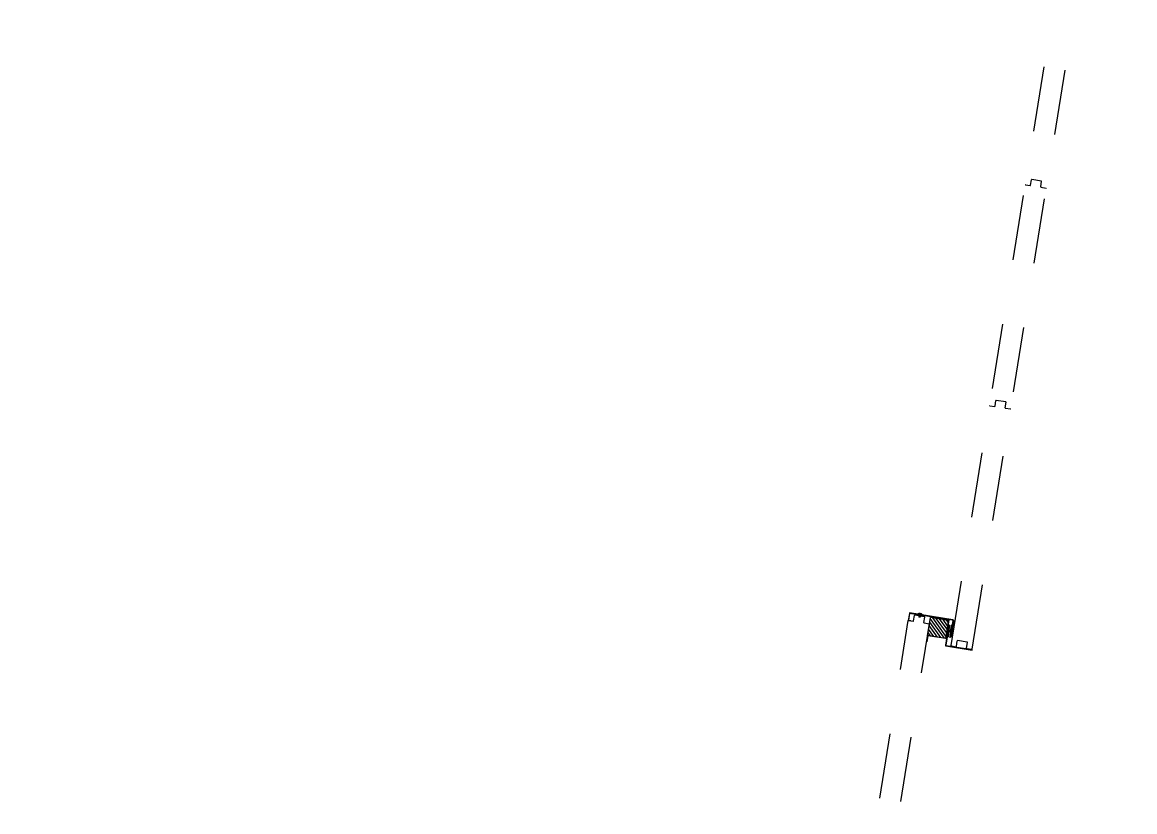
# Model space of a CAD drawing. Header units: centimetres. Extents: x 139057 to 200038, y 34824 to 80516.
# Drawn here: x 164344.1 to 164771.3, y 59981.8 to 60284.8 of the extents above; entities that cross this region are included whole.
import ezdxf

# ---------------------------------------------------------------- set-up
doc = ezdxf.new("R2010")
doc.units = ezdxf.units.CM
doc.header["$LTSCALE"] = 100
doc.linetypes.add('HIDDEN', pattern=[0.5, 0.25, -0.25])
doc.layers.get('0').update_dxf_attribs({"lineweight": 0})
doc.layers.add('410_STRUTTURE_001-AM_0', color=7, linetype='Continuous', lineweight=0)
doc.layers.add('A-SEGNALETICA', color=250, linetype='Continuous')
doc.layers.add('A-SI-PORTONI TF', color=1, linetype='Continuous')

# ---------------------------------------------------------------- blocks, each defined once
blk = doc.blocks.new('P2_TF113')
at = {"linetype": 'HIDDEN'}
h = blk.add_hatch(dxfattribs=at)
h.set_pattern_fill('ANSI31', color=256, scale=3, style=0)
h.set_pattern_definition([(45, (-26378.155, -66500.797), (-6.7351921, 6.7351921), [])])
h.paths.add_polyline_path([(11571.5, -132.6), (11501.5, -132.6), (11501.5, -202.6), (11571.5, -202.6)])
at = {"linetype": 'HIDDEN', "ltscale": 10}
for p, q in [((11595.7, -25.1), (7661.7, -25.1)), ((9803.7, -46), (9803.7, -26.1)), ((10662.7, -46), (10662.7, -26.1)), ((11596.7, -46), (11596.7, -26.1)), ((11599.9, -24.6), (11597.9, -24.6)), ((11597.9, -126.2), (11597.9, -24.6)), ((11599.9, -127.2), (11599.9, -24.6)), ((9779.9, -48), (9779.9, -85.6)), ((9779.9, -48), (9779.9, -85.6)), ((9802.7, -47), (9780.9, -47)), ((10638.9, -48), (10638.9, -85.6)), ((10638.9, -48), (10638.9, -85.6)), ((10661.7, -47), (10639.9, -47)), ((11572.9, -48), (11572.9, -85.6)), ((11572.9, -48), (11572.9, -85.6)), ((11595.7, -47), (11573.9, -47)), ((11595.7, -107.1), (7661.7, -107.1)), ((9802.7, -86.6), (9780.9, -86.6)), ((9803.7, -106.1), (9803.7, -87.6)), ((10661.7, -86.6), (10639.9, -86.6)), ((10662.7, -106.1), (10662.7, -87.6)), ((11496.7, -115.9), (11496.7, -284.8)), ((11496.7, -115.9), (11496.7, -284.8)), ((11498.7, -113.9), (11564.2, -113.9)), ((11498.7, -116.9), (11498.7, -284.8)), ((11499.7, -115.9), (11564.2, -115.9)), ((11564.4, -124.2), (11519.4, -124.2)), ((11519.4, -127.2), (11519.4, -124.2)), ((11519.4, -127.2), (11596.9, -127.2)), ((11519.4, -129.2), (11519.4, -127.2)), ((11519.4, -127.2), (11564.4, -127.2)), ((11537.4, -124.2), (11564.4, -124.2)), ((11564.2, -113.9), (11564.2, -115.9)), ((11564.4, -127.2), (11564.4, -124.2)), ((11595.7, -86.6), (11573.9, -86.6)), ((11596.7, -106.1), (11596.7, -87.6)), ((11498.7, -131.6), (11572.5, -131.6)), ((11498.7, -132.6), (11571.5, -132.6)), ((11501.5, -132.6), (11501.5, -202.6)), ((11519.4, -129.2), (11597.9, -129.2)), ((11571.5, -132.6), (11571.5, -202.6)), ((11572.5, -131.6), (11572.5, -201.8)), ((11571.5, -202.6), (11501.5, -202.6)), ((11526.2, -223.7), (11526.2, -203.8)), ((13217.4, -202.8), (11527.2, -202.8)), ((11572.5, -201.8), (11596.7, -201.8)), ((11596.7, -202.8), (11596.7, -201.8)), ((11498.7, -234.8), (11498.7, -284.8)), ((11498.7, -234.8), (11499.7, -234.8)), ((11499.7, -234.8), (11499.7, -283.8)), ((11502.4, -225.7), (11502.4, -263.3)), ((11502.4, -225.7), (11502.4, -263.3)), ((11525.2, -224.7), (11503.4, -224.7)), ((11496.7, -284.8), (11498.7, -284.8)), ((11498.7, -284.8), (11526.2, -284.8)), ((11499.7, -283.8), (11525.2, -283.8)), ((11525.2, -264.3), (11503.4, -264.3)), ((11526.2, -274.8), (11525.2, -274.8)), ((11525.2, -283.8), (11525.2, -274.8)), ((11526.2, -283.8), (11526.2, -265.3)), ((11526.2, -284.8), (11526.2, -274.8)), ((13217.4, -284.8), (11527.2, -284.8))]:
    blk.add_line(p, q, dxfattribs=at)
at = {"linetype": 'HIDDEN', "lineweight": 0, "ltscale": 10}
for p, q in [((11492, -243.1), (11492.6, -243.1)), ((11492, -244.5), (11492.6, -244.5)), ((11496.3, -243.1), (11492.6, -239.7)), ((11496.3, -243.1), (11492.6, -243.1)), ((11492.6, -243.1), (11492.6, -244.5)), ((11496.3, -244.5), (11492.6, -247.9)), ((11496.3, -244.5), (11492.6, -244.5)), ((11496.7, -235.9), (11494.3, -235.9)), ((11496.7, -251.7), (11494.3, -251.7)), ((11496.3, -243.1), (11496.3, -244.5)), ((11496.7, -235.9), (11496.7, -251.7)), ((11505.6, -239.9), (11496.7, -239.9)), ((11505.6, -247.7), (11496.7, -247.7)), ((11525.2, -224.7), (11503.4, -224.7)), ((11504.5, -247.7), (11504.5, -239.9)), ((11505.6, -241.2), (11504.5, -241.2)), ((11505.6, -246.4), (11504.5, -246.4)), ((11506.9, -241.2), (11505.6, -239.9)), ((11505.6, -247.7), (11505.6, -239.9)), ((11506.9, -246.4), (11505.6, -247.7)), ((11506.9, -246.4), (11506.9, -241.2)), ((11525.2, -264.3), (11503.4, -264.3))]:
    blk.add_line(p, q, dxfattribs=at)
at = {"linetype": 'HIDDEN'}
blk.add_lwpolyline([(11564.2, -115.9), (11519.4, -115.9), (11519.4, -118.9), (11564.2, -118.9)], close=True, dxfattribs=at)
for centre, radius, start, end in [((9804.7, -26.1), 1, 90, 180), ((10663.7, -26.1), 1, 90, 180), ((11595.7, -26.1), 1, 0, 90), ((9780.9, -48), 1, 90, 180), ((9802.7, -46), 1, 270, 0), ((10639.9, -48), 1, 90, 180), ((10661.7, -46), 1, 270, 0), ((11573.9, -48), 1, 90, 180), ((11595.7, -46), 1, 270, 0), ((9780.9, -85.6), 1, 180, 270), ((9802.7, -87.6), 1, 0, 90), ((9804.7, -106.1), 1, 180, 270), ((10639.9, -85.6), 1, 180, 270), ((10661.7, -87.6), 1, 0, 90), ((10663.7, -106.1), 1, 180, 270), ((11498.7, -115.9), 2, 90, 180), ((11499.7, -116.9), 1, 90, 180), ((11573.9, -85.6), 1, 180, 270), ((11595.7, -87.6), 1, 0, 90), ((11595.7, -106.1), 1, 270, 0), ((11596.9, -126.2), 1, 270, 0), ((11597.9, -127.2), 2, 270, 0), ((11527.2, -203.8), 1, 90, 180), ((11503.4, -225.7), 1, 90, 180), ((11525.2, -223.7), 1, 270, 0), ((11503.4, -263.3), 1, 180, 270), ((11525.2, -265.3), 1, 0, 90), ((11527.2, -283.8), 1, 180, 270)]:
    blk.add_arc(centre, radius, start, end, dxfattribs=at)
at = {"linetype": 'HIDDEN', "lineweight": 0}
for start, end in [(146.6015, 177.0972), (182.9028, 213.3985)]:
    blk.add_arc((11506.3, -243.8), 14.3, start, end, dxfattribs=at)

msp = doc.modelspace()

# ---------------------------------------------------------------- linework, layer by layer
at = {"layer": '410_STRUTTURE_001-AM_0', "elevation": 0}
msp.add_lwpolyline([(163356.17, 53141.78), (163520.37, 54440.11), (164095.65, 56200.73), (164490.79, 58856.24), (164549.51, 58847.5), (164640.9, 59416.18, -0.118297), (164996.51, 59908.56), (165346.06, 59367.93), (166491.16, 60108.26, 0.430281), (164624.34, 59502.18), (164524.59, 58881.54), (164465.38, 58890.34), (164066.32, 56207.58), (163490.97, 54446.71), (163326.32, 53144.84, 0.003003), (163316.68, 53012.69, 0.003003)], format="xyb", dxfattribs=at)
at = {"layer": 'A-SEGNALETICA'}
msp.add_arc((166235.32, 58333.75, 0), 2172.41, 122.55489, 171.77275, dxfattribs=at)

# ---------------------------------------------------------------- block references
at = {"layer": 'A-SI-PORTONI TF', "xscale": 0.1, "yscale": 0.1, "zscale": 0.1, "rotation": 260.8700497658871}
msp.add_blockref('P2_TF113', (164895.36, 61188.7, 0), dxfattribs=at)

doc.saveas('drawing.dxf')
